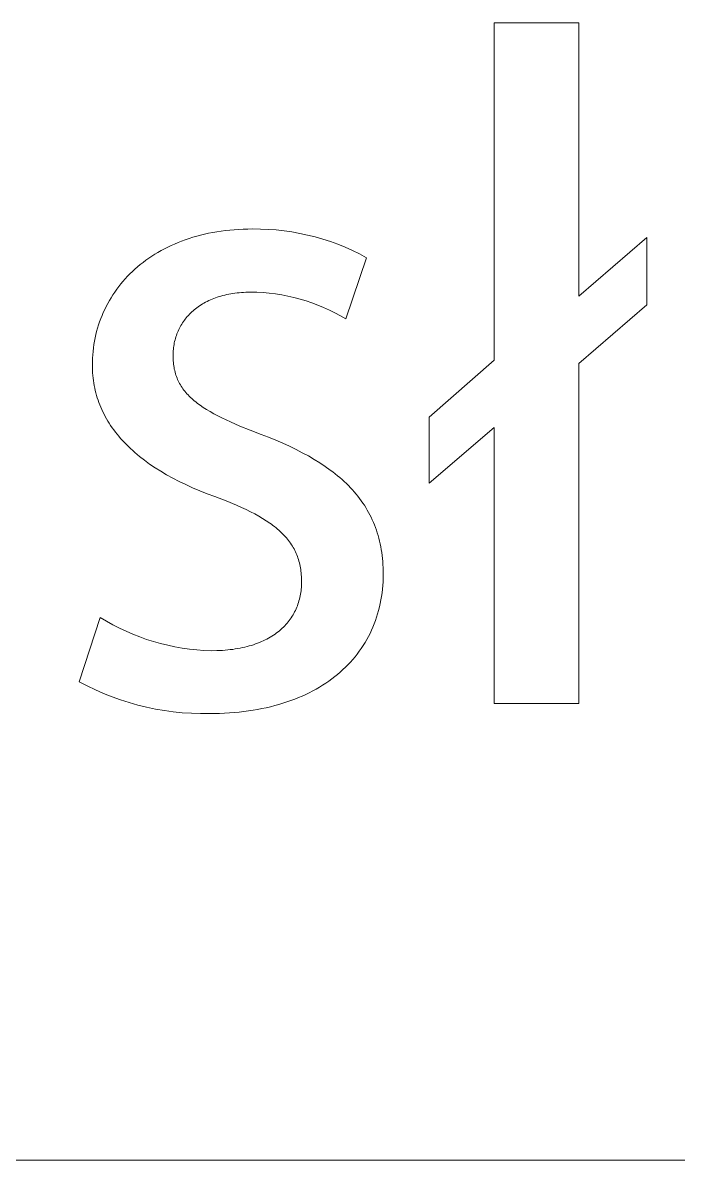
# Model space of a CAD drawing. Header units: millimetres. Extents: x 1422 to 6060, y -58 to 3182.
# Drawn here: x 5181.1 to 5212.9, y -57.9 to -2.9 of the extents above; entities that cross this region are included whole.
import ezdxf

# ---------------------------------------------------------------- set-up
doc = ezdxf.new("R2010")
doc.units = ezdxf.units.MM
doc.header["$MEASUREMENT"] = 0
doc.layers.add('Domyślny', color=7, linetype='Continuous', true_color=0x000000)

msp = doc.modelspace()

# ---------------------------------------------------------------- linework, layer by layer
at = {"layer": 'Domyślny', "color": 18, "lineweight": 15, "true_color": 0x000000}
for p, q in [((5203.964, -19.2), (5203.964, -2.862)), ((5203.964, -2.862), (5208.057, -2.862)), ((5208.057, -2.862), (5208.057, -16.096)), ((5189.367, -13.249), (5189.554, -13.195)), ((5189.554, -13.195), (5189.744, -13.144)), ((5189.744, -13.144), (5189.936, -13.098)), ((5189.936, -13.098), (5190.132, -13.055)), ((5190.132, -13.055), (5190.331, -13.016)), ((5190.331, -13.016), (5190.533, -12.981)), ((5190.533, -12.981), (5190.738, -12.949)), ((5190.738, -12.949), (5190.946, -12.922)), ((5190.946, -12.922), (5191.157, -12.899)), ((5191.157, -12.899), (5191.37, -12.88)), ((5191.37, -12.88), (5191.587, -12.865)), ((5191.587, -12.865), (5191.806, -12.854)), ((5191.806, -12.854), (5192.029, -12.848)), ((5192.029, -12.848), (5192.254, -12.845)), ((5192.254, -12.845), (5192.638, -12.848)), ((5192.638, -12.848), (5193.022, -12.863)), ((5193.022, -12.863), (5193.405, -12.892)), ((5193.405, -12.892), (5193.787, -12.934)), ((5193.787, -12.934), (5194.167, -12.989)), ((5194.167, -12.989), (5194.546, -13.057)), ((5194.546, -13.057), (5194.921, -13.138)), ((5194.921, -13.138), (5195.294, -13.231)), ((5187.989, -13.807), (5188.15, -13.725)), ((5188.15, -13.725), (5188.314, -13.647)), ((5188.314, -13.647), (5188.482, -13.572)), ((5188.482, -13.572), (5188.652, -13.5)), ((5188.652, -13.5), (5188.826, -13.432)), ((5188.826, -13.432), (5189.003, -13.368)), ((5189.003, -13.368), (5189.184, -13.306)), ((5189.184, -13.306), (5189.367, -13.249)), ((5195.294, -13.231), (5195.663, -13.338)), ((5195.663, -13.338), (5196.028, -13.457)), ((5196.028, -13.457), (5196.39, -13.588)), ((5196.39, -13.588), (5196.746, -13.732)), ((5196.746, -13.732), (5197.097, -13.888)), ((5208.057, -16.096), (5211.346, -13.255)), ((5211.346, -13.255), (5211.346, -16.513)), ((5187.093, -14.36), (5187.234, -14.261)), ((5187.234, -14.261), (5187.378, -14.164)), ((5187.378, -14.164), (5187.526, -14.07)), ((5187.526, -14.07), (5187.677, -13.979)), ((5187.677, -13.979), (5187.831, -13.891)), ((5187.831, -13.891), (5187.989, -13.807)), ((5197.782, -14.235), (5196.779, -17.2)), ((5197.097, -13.888), (5197.443, -14.056)), ((5197.443, -14.056), (5197.782, -14.235)), ((5186.442, -14.901), (5186.565, -14.787)), ((5186.565, -14.787), (5186.692, -14.676)), ((5186.692, -14.676), (5186.822, -14.568)), ((5186.822, -14.568), (5186.956, -14.463)), ((5186.956, -14.463), (5187.093, -14.36)), ((5185.879, -15.506), (5185.985, -15.38)), ((5185.985, -15.38), (5186.093, -15.257)), ((5186.093, -15.257), (5186.206, -15.136)), ((5186.206, -15.136), (5186.322, -15.017)), ((5186.322, -15.017), (5186.442, -14.901)), ((5185.495, -16.033), (5185.586, -15.898)), ((5185.586, -15.898), (5185.68, -15.765)), ((5185.68, -15.765), (5185.778, -15.635)), ((5185.778, -15.635), (5185.879, -15.506)), ((5191.304, -15.966), (5191.204, -15.982)), ((5191.405, -15.952), (5191.304, -15.966)), ((5191.508, -15.939), (5191.405, -15.952)), ((5191.613, -15.928), (5191.508, -15.939)), ((5191.72, -15.919), (5191.613, -15.928)), ((5191.828, -15.912), (5191.72, -15.919)), ((5191.937, -15.907), (5191.828, -15.912)), ((5192.048, -15.904), (5191.937, -15.907)), ((5192.161, -15.903), (5192.048, -15.904)), ((5192.465, -15.909), (5192.161, -15.903)), ((5192.768, -15.924), (5192.465, -15.909)), ((5193.07, -15.951), (5192.768, -15.924)), ((5193.371, -15.987), (5193.07, -15.951)), ((5185.172, -16.593), (5185.247, -16.45)), ((5185.247, -16.45), (5185.326, -16.309)), ((5185.326, -16.309), (5185.409, -16.17)), ((5185.409, -16.17), (5185.495, -16.033)), ((5189.765, -16.518), (5189.695, -16.563)), ((5189.836, -16.474), (5189.765, -16.518)), ((5189.908, -16.432), (5189.836, -16.474)), ((5189.983, -16.391), (5189.908, -16.432)), ((5190.059, -16.351), (5189.983, -16.391)), ((5190.137, -16.313), (5190.059, -16.351)), ((5190.217, -16.277), (5190.137, -16.313)), ((5190.298, -16.242), (5190.217, -16.277)), ((5190.381, -16.208), (5190.298, -16.242)), ((5190.466, -16.177), (5190.381, -16.208)), ((5190.552, -16.147), (5190.466, -16.177)), ((5190.64, -16.118), (5190.552, -16.147)), ((5190.73, -16.091), (5190.64, -16.118)), ((5190.821, -16.066), (5190.73, -16.091)), ((5190.915, -16.042), (5190.821, -16.066)), ((5191.009, -16.021), (5190.915, -16.042)), ((5191.106, -16.001), (5191.009, -16.021)), ((5191.204, -15.982), (5191.106, -16.001)), ((5193.671, -16.034), (5193.371, -15.987)), ((5193.969, -16.091), (5193.671, -16.034)), ((5194.265, -16.158), (5193.969, -16.091)), ((5194.559, -16.235), (5194.265, -16.158)), ((5194.85, -16.322), (5194.559, -16.235)), ((5195.137, -16.419), (5194.85, -16.322)), ((5195.421, -16.525), (5195.137, -16.419)), ((5211.346, -16.513), (5208.057, -19.355)), ((5184.91, -17.184), (5184.97, -17.033)), ((5184.97, -17.033), (5185.033, -16.885)), ((5185.033, -16.885), (5185.101, -16.738)), ((5185.101, -16.738), (5185.172, -16.593)), ((5189.152, -17.027), (5189.1, -17.085)), ((5189.205, -16.971), (5189.152, -17.027)), ((5189.26, -16.915), (5189.205, -16.971)), ((5189.317, -16.861), (5189.26, -16.915)), ((5189.376, -16.808), (5189.317, -16.861)), ((5189.436, -16.757), (5189.376, -16.808)), ((5189.498, -16.706), (5189.436, -16.757)), ((5189.562, -16.657), (5189.498, -16.706)), ((5189.628, -16.609), (5189.562, -16.657)), ((5189.695, -16.563), (5189.628, -16.609)), ((5195.702, -16.642), (5195.421, -16.525)), ((5195.978, -16.768), (5195.702, -16.642)), ((5196.25, -16.903), (5195.978, -16.768)), ((5196.517, -17.047), (5196.25, -16.903)), ((5196.779, -17.2), (5196.517, -17.047)), ((5184.755, -17.644), (5184.803, -17.489)), ((5184.803, -17.489), (5184.854, -17.335)), ((5184.854, -17.335), (5184.91, -17.184)), ((5188.754, -17.583), (5188.719, -17.65)), ((5188.791, -17.518), (5188.754, -17.583)), ((5188.829, -17.453), (5188.791, -17.518)), ((5188.87, -17.389), (5188.829, -17.453)), ((5188.912, -17.326), (5188.87, -17.389)), ((5188.957, -17.264), (5188.912, -17.326)), ((5189.003, -17.203), (5188.957, -17.264)), ((5189.051, -17.144), (5189.003, -17.203)), ((5189.1, -17.085), (5189.051, -17.144)), ((5184.605, -18.28), (5184.636, -18.119)), ((5184.636, -18.119), (5184.672, -17.959)), ((5184.672, -17.959), (5184.711, -17.801)), ((5184.711, -17.801), (5184.755, -17.644)), ((5188.525, -18.14), (5188.505, -18.213)), ((5188.547, -18.068), (5188.525, -18.14)), ((5188.571, -17.996), (5188.547, -18.068)), ((5188.597, -17.925), (5188.571, -17.996)), ((5188.624, -17.855), (5188.597, -17.925)), ((5188.654, -17.786), (5188.624, -17.855)), ((5188.685, -17.718), (5188.654, -17.786)), ((5188.719, -17.65), (5188.685, -17.718)), ((5184.536, -18.77), (5184.555, -18.605)), ((5184.555, -18.605), (5184.578, -18.442)), ((5184.578, -18.442), (5184.605, -18.28)), ((5188.424, -18.664), (5188.417, -18.742)), ((5188.433, -18.588), (5188.424, -18.664)), ((5188.443, -18.511), (5188.433, -18.588)), ((5188.456, -18.436), (5188.443, -18.511)), ((5188.47, -18.361), (5188.456, -18.436)), ((5188.487, -18.287), (5188.47, -18.361)), ((5188.505, -18.213), (5188.487, -18.287)), ((5184.502, -19.439), (5184.504, -19.271)), ((5184.504, -19.271), (5184.51, -19.103)), ((5184.51, -19.103), (5184.521, -18.936)), ((5184.521, -18.936), (5184.536, -18.77)), ((5188.41, -18.898), (5188.409, -18.976)), ((5188.409, -18.976), (5188.41, -19.062)), ((5188.412, -18.819), (5188.41, -18.898)), ((5188.41, -19.062), (5188.412, -19.147)), ((5188.417, -18.742), (5188.412, -18.819)), ((5188.412, -19.147), (5188.417, -19.23)), ((5188.417, -19.23), (5188.424, -19.312)), ((5200.814, -21.949), (5203.964, -19.2)), ((5184.503, -19.565), (5184.502, -19.439)), ((5184.507, -19.69), (5184.503, -19.565)), ((5184.514, -19.814), (5184.507, -19.69)), ((5184.524, -19.938), (5184.514, -19.814)), ((5188.424, -19.312), (5188.433, -19.393)), ((5188.433, -19.393), (5188.444, -19.472)), ((5188.444, -19.472), (5188.457, -19.55)), ((5188.457, -19.55), (5188.471, -19.627)), ((5188.471, -19.627), (5188.488, -19.702)), ((5188.488, -19.702), (5188.507, -19.776)), ((5188.507, -19.776), (5188.528, -19.849)), ((5208.057, -19.355), (5208.057, -35.817)), ((5184.537, -20.061), (5184.524, -19.938)), ((5184.552, -20.183), (5184.537, -20.061)), ((5184.571, -20.304), (5184.552, -20.183)), ((5184.592, -20.425), (5184.571, -20.304)), ((5188.528, -19.849), (5188.551, -19.921)), ((5188.551, -19.921), (5188.575, -19.992)), ((5188.575, -19.992), (5188.602, -20.061)), ((5188.602, -20.061), (5188.631, -20.13)), ((5188.631, -20.13), (5188.662, -20.198)), ((5188.662, -20.198), (5188.695, -20.264)), ((5188.695, -20.264), (5188.73, -20.33)), ((5188.73, -20.33), (5188.767, -20.394)), ((5184.616, -20.545), (5184.592, -20.425)), ((5184.643, -20.664), (5184.616, -20.545)), ((5184.672, -20.782), (5184.643, -20.664)), ((5184.705, -20.9), (5184.672, -20.782)), ((5184.74, -21.017), (5184.705, -20.9)), ((5188.767, -20.394), (5188.806, -20.458)), ((5188.806, -20.458), (5188.847, -20.521)), ((5188.847, -20.521), (5188.891, -20.583)), ((5188.891, -20.583), (5188.936, -20.644)), ((5188.936, -20.644), (5188.984, -20.704)), ((5188.984, -20.704), (5189.033, -20.764)), ((5189.033, -20.764), (5189.085, -20.823)), ((5189.085, -20.823), (5189.139, -20.881)), ((5189.139, -20.881), (5189.194, -20.938)), ((5184.778, -21.133), (5184.74, -21.017)), ((5184.819, -21.249), (5184.778, -21.133)), ((5184.863, -21.363), (5184.819, -21.249)), ((5184.91, -21.477), (5184.863, -21.363)), ((5189.194, -20.938), (5189.253, -20.995)), ((5189.253, -20.995), (5189.313, -21.051)), ((5189.313, -21.051), (5189.375, -21.106)), ((5189.375, -21.106), (5189.439, -21.161)), ((5189.439, -21.161), (5189.506, -21.216)), ((5189.506, -21.216), (5189.575, -21.27)), ((5189.575, -21.27), (5189.646, -21.323)), ((5189.646, -21.323), (5189.719, -21.376)), ((5189.719, -21.376), (5189.871, -21.481)), ((5184.96, -21.59), (5184.91, -21.477)), ((5185.013, -21.702), (5184.96, -21.59)), ((5185.068, -21.813), (5185.013, -21.702)), ((5185.127, -21.924), (5185.068, -21.813)), ((5185.188, -22.034), (5185.127, -21.924)), ((5189.871, -21.481), (5190.033, -21.584)), ((5190.033, -21.584), (5190.203, -21.686)), ((5190.203, -21.686), (5190.382, -21.786)), ((5190.382, -21.786), (5190.57, -21.887)), ((5190.57, -21.887), (5190.767, -21.986)), ((5190.767, -21.986), (5191.188, -22.185)), ((5200.814, -25.146), (5200.814, -21.949)), ((5185.252, -22.143), (5185.188, -22.034)), ((5185.319, -22.251), (5185.252, -22.143)), ((5185.389, -22.358), (5185.319, -22.251)), ((5185.462, -22.464), (5185.389, -22.358)), ((5185.538, -22.57), (5185.462, -22.464)), ((5185.617, -22.674), (5185.538, -22.57)), ((5191.188, -22.185), (5191.645, -22.383)), ((5191.645, -22.383), (5192.139, -22.585)), ((5203.964, -22.459), (5200.814, -25.146)), ((5203.964, -35.817), (5203.964, -22.459)), ((5185.698, -22.778), (5185.617, -22.674)), ((5185.783, -22.881), (5185.698, -22.778)), ((5185.87, -22.983), (5185.783, -22.881)), ((5185.961, -23.084), (5185.87, -22.983)), ((5186.054, -23.184), (5185.961, -23.084)), ((5192.139, -22.585), (5192.671, -22.791)), ((5192.671, -22.791), (5193.032, -22.93)), ((5193.032, -22.93), (5193.381, -23.072)), ((5193.381, -23.072), (5193.72, -23.217)), ((5186.151, -23.283), (5186.054, -23.184)), ((5186.25, -23.382), (5186.151, -23.283)), ((5186.352, -23.479), (5186.25, -23.382)), ((5186.457, -23.576), (5186.352, -23.479)), ((5186.566, -23.671), (5186.457, -23.576)), ((5186.677, -23.766), (5186.566, -23.671)), ((5193.72, -23.217), (5194.047, -23.366)), ((5194.047, -23.366), (5194.363, -23.518)), ((5194.363, -23.518), (5194.668, -23.674)), ((5194.668, -23.674), (5194.961, -23.834)), ((5186.791, -23.859), (5186.677, -23.766)), ((5187.028, -24.044), (5186.791, -23.859)), ((5187.277, -24.224), (5187.028, -24.044)), ((5187.538, -24.401), (5187.277, -24.224)), ((5194.961, -23.834), (5195.243, -23.997)), ((5195.243, -23.997), (5195.514, -24.165)), ((5195.514, -24.165), (5195.774, -24.338)), ((5187.811, -24.573), (5187.538, -24.401)), ((5188.096, -24.742), (5187.811, -24.573)), ((5188.393, -24.906), (5188.096, -24.742)), ((5195.774, -24.338), (5196.022, -24.514)), ((5196.022, -24.514), (5196.142, -24.605)), ((5196.142, -24.605), (5196.259, -24.696)), ((5196.259, -24.696), (5196.373, -24.789)), ((5188.703, -25.066), (5188.393, -24.906)), ((5189.024, -25.222), (5188.703, -25.066)), ((5189.358, -25.374), (5189.024, -25.222)), ((5196.373, -24.789), (5196.485, -24.882)), ((5196.485, -24.882), (5196.593, -24.977)), ((5196.593, -24.977), (5196.699, -25.074)), ((5196.699, -25.074), (5196.802, -25.171)), ((5196.802, -25.171), (5196.902, -25.27)), ((5196.902, -25.27), (5196.999, -25.37)), ((5189.703, -25.521), (5189.358, -25.374)), ((5190.061, -25.664), (5189.703, -25.521)), ((5190.432, -25.802), (5190.061, -25.664)), ((5190.978, -26.01), (5190.432, -25.802)), ((5196.999, -25.37), (5197.093, -25.472)), ((5197.093, -25.472), (5197.185, -25.575)), ((5197.185, -25.575), (5197.273, -25.679)), ((5197.273, -25.679), (5197.359, -25.785)), ((5197.359, -25.785), (5197.442, -25.892)), ((5191.481, -26.219), (5190.978, -26.01)), ((5191.717, -26.323), (5191.481, -26.219)), ((5191.943, -26.429), (5191.717, -26.323)), ((5192.159, -26.535), (5191.943, -26.429)), ((5197.442, -25.892), (5197.522, -26.001)), ((5197.522, -26.001), (5197.599, -26.111)), ((5197.599, -26.111), (5197.673, -26.222)), ((5197.673, -26.222), (5197.744, -26.335)), ((5197.744, -26.335), (5197.813, -26.45)), ((5192.365, -26.642), (5192.159, -26.535)), ((5192.561, -26.75), (5192.365, -26.642)), ((5192.747, -26.86), (5192.561, -26.75)), ((5192.924, -26.97), (5192.747, -26.86)), ((5193.091, -27.083), (5192.924, -26.97)), ((5197.813, -26.45), (5197.878, -26.566)), ((5197.878, -26.566), (5197.941, -26.684)), ((5197.941, -26.684), (5198.001, -26.803)), ((5198.001, -26.803), (5198.057, -26.924)), ((5198.057, -26.924), (5198.111, -27.047)), ((5193.171, -27.14), (5193.091, -27.083)), ((5193.249, -27.197), (5193.171, -27.14)), ((5193.324, -27.255), (5193.249, -27.197)), ((5193.397, -27.314), (5193.324, -27.255)), ((5193.468, -27.373), (5193.397, -27.314)), ((5193.537, -27.432), (5193.468, -27.373)), ((5193.603, -27.492), (5193.537, -27.432)), ((5193.667, -27.553), (5193.603, -27.492)), ((5198.111, -27.047), (5198.163, -27.171)), ((5198.163, -27.171), (5198.211, -27.297)), ((5198.211, -27.297), (5198.256, -27.424)), ((5198.256, -27.424), (5198.298, -27.554)), ((5193.729, -27.614), (5193.667, -27.553)), ((5193.788, -27.676), (5193.729, -27.614)), ((5193.846, -27.739), (5193.788, -27.676)), ((5193.901, -27.802), (5193.846, -27.739)), ((5193.954, -27.866), (5193.901, -27.802)), ((5194.005, -27.931), (5193.954, -27.866)), ((5194.054, -27.996), (5194.005, -27.931)), ((5194.101, -28.062), (5194.054, -27.996)), ((5194.146, -28.13), (5194.101, -28.062)), ((5198.298, -27.554), (5198.338, -27.685)), ((5198.338, -27.685), (5198.374, -27.817)), ((5198.374, -27.817), (5198.408, -27.952)), ((5198.408, -27.952), (5198.439, -28.088)), ((5194.188, -28.197), (5194.146, -28.13)), ((5194.229, -28.266), (5194.188, -28.197)), ((5194.268, -28.336), (5194.229, -28.266)), ((5194.304, -28.406), (5194.268, -28.336)), ((5194.338, -28.477), (5194.304, -28.406)), ((5194.371, -28.55), (5194.338, -28.477)), ((5194.401, -28.623), (5194.371, -28.55)), ((5194.43, -28.697), (5194.401, -28.623)), ((5198.439, -28.088), (5198.467, -28.226)), ((5198.467, -28.226), (5198.492, -28.366)), ((5198.492, -28.366), (5198.514, -28.508)), ((5198.514, -28.508), (5198.533, -28.652)), ((5194.456, -28.772), (5194.43, -28.697)), ((5194.481, -28.849), (5194.456, -28.772)), ((5194.504, -28.926), (5194.481, -28.849)), ((5194.525, -29.004), (5194.504, -28.926)), ((5194.544, -29.083), (5194.525, -29.004)), ((5194.561, -29.164), (5194.544, -29.083)), ((5194.576, -29.245), (5194.561, -29.164)), ((5198.533, -28.652), (5198.549, -28.798)), ((5198.549, -28.798), (5198.562, -28.945)), ((5198.562, -28.945), (5198.572, -29.094)), ((5198.572, -29.094), (5198.58, -29.246)), ((5194.589, -29.328), (5194.576, -29.245)), ((5194.601, -29.412), (5194.589, -29.328)), ((5194.61, -29.497), (5194.601, -29.412)), ((5194.618, -29.583), (5194.61, -29.497)), ((5194.624, -29.671), (5194.618, -29.583)), ((5194.629, -29.759), (5194.624, -29.671)), ((5198.58, -29.246), (5198.584, -29.399)), ((5198.585, -29.555), (5198.583, -29.738)), ((5198.584, -29.399), (5198.585, -29.555)), ((5194.607, -30.364), (5194.616, -30.281)), ((5194.616, -30.281), (5194.623, -30.197)), ((5194.623, -30.197), (5194.628, -30.112)), ((5194.628, -30.112), (5194.631, -30.027)), ((5194.631, -29.849), (5194.629, -29.759)), ((5194.632, -29.941), (5194.631, -29.849)), ((5194.631, -30.027), (5194.632, -29.941)), ((5198.549, -30.279), (5198.529, -30.456)), ((5198.565, -30.101), (5198.549, -30.279)), ((5198.576, -29.92), (5198.565, -30.101)), ((5198.583, -29.738), (5198.576, -29.92)), ((5194.508, -30.851), (5194.53, -30.772)), ((5194.53, -30.772), (5194.549, -30.692)), ((5194.549, -30.692), (5194.567, -30.611)), ((5194.567, -30.611), (5194.582, -30.529)), ((5194.582, -30.529), (5194.595, -30.447)), ((5194.595, -30.447), (5194.607, -30.364)), ((5198.476, -30.804), (5198.442, -30.975)), ((5198.505, -30.631), (5198.476, -30.804)), ((5198.529, -30.456), (5198.505, -30.631)), ((5194.259, -31.454), (5194.298, -31.382)), ((5194.298, -31.382), (5194.334, -31.309)), ((5194.334, -31.309), (5194.368, -31.235)), ((5194.368, -31.235), (5194.4, -31.16)), ((5194.4, -31.16), (5194.43, -31.084)), ((5194.43, -31.084), (5194.458, -31.007)), ((5194.458, -31.007), (5194.484, -30.929)), ((5194.484, -30.929), (5194.508, -30.851)), ((5198.363, -31.312), (5198.316, -31.477)), ((5198.405, -31.144), (5198.363, -31.312)), ((5198.442, -30.975), (5198.405, -31.144)), ((5183.868, -34.759), (5184.888, -31.655)), ((5184.888, -31.655), (5185.192, -31.837)), ((5185.192, -31.837), (5185.502, -32.009)), ((5193.875, -31.992), (5193.93, -31.929)), ((5193.93, -31.929), (5193.984, -31.864)), ((5193.984, -31.864), (5194.035, -31.799)), ((5194.035, -31.799), (5194.084, -31.732)), ((5194.084, -31.732), (5194.131, -31.664)), ((5194.131, -31.664), (5194.176, -31.595)), ((5194.176, -31.595), (5194.219, -31.525)), ((5194.219, -31.525), (5194.259, -31.454)), ((5198.21, -31.801), (5198.151, -31.959)), ((5198.265, -31.64), (5198.21, -31.801)), ((5198.316, -31.477), (5198.265, -31.64)), ((5185.502, -32.009), (5185.818, -32.171)), ((5185.818, -32.171), (5186.139, -32.322)), ((5186.139, -32.322), (5186.465, -32.462)), ((5186.465, -32.462), (5186.795, -32.591)), ((5193.277, -32.504), (5193.352, -32.453)), ((5193.352, -32.453), (5193.425, -32.4)), ((5193.425, -32.4), (5193.496, -32.346)), ((5193.496, -32.346), (5193.565, -32.29)), ((5193.565, -32.29), (5193.631, -32.233)), ((5193.631, -32.233), (5193.695, -32.175)), ((5193.695, -32.175), (5193.757, -32.115)), ((5193.757, -32.115), (5193.817, -32.054)), ((5193.817, -32.054), (5193.875, -31.992)), ((5197.948, -32.422), (5197.871, -32.572)), ((5198.02, -32.27), (5197.948, -32.422)), ((5198.087, -32.116), (5198.02, -32.27)), ((5198.151, -31.959), (5198.087, -32.116)), ((5186.795, -32.591), (5187.129, -32.71)), ((5187.129, -32.71), (5187.467, -32.817)), ((5187.467, -32.817), (5187.809, -32.913)), ((5187.809, -32.913), (5188.153, -32.997)), ((5188.153, -32.997), (5188.5, -33.07)), ((5191.991, -33.06), (5192.098, -33.031)), ((5192.098, -33.031), (5192.202, -33.001)), ((5192.202, -33.001), (5192.304, -32.968)), ((5192.304, -32.968), (5192.404, -32.934)), ((5192.404, -32.934), (5192.501, -32.898)), ((5192.501, -32.898), (5192.596, -32.861)), ((5192.596, -32.861), (5192.689, -32.822)), ((5192.689, -32.822), (5192.78, -32.781)), ((5192.78, -32.781), (5192.868, -32.739)), ((5192.868, -32.739), (5192.954, -32.695)), ((5192.954, -32.695), (5193.038, -32.649)), ((5193.038, -32.649), (5193.12, -32.602)), ((5193.12, -32.602), (5193.2, -32.554)), ((5193.2, -32.554), (5193.277, -32.504)), ((5197.618, -33.007), (5197.525, -33.148)), ((5197.707, -32.865), (5197.618, -33.007)), ((5197.791, -32.72), (5197.707, -32.865)), ((5197.871, -32.572), (5197.791, -32.72)), ((5188.5, -33.07), (5188.85, -33.132)), ((5188.85, -33.132), (5189.201, -33.182)), ((5189.201, -33.182), (5189.554, -33.22)), ((5189.554, -33.22), (5189.907, -33.246)), ((5189.907, -33.246), (5190.262, -33.261)), ((5190.262, -33.261), (5190.537, -33.257)), ((5190.537, -33.257), (5190.802, -33.244)), ((5190.802, -33.244), (5191.058, -33.223)), ((5191.058, -33.223), (5191.183, -33.209)), ((5191.183, -33.209), (5191.305, -33.194)), ((5191.305, -33.194), (5191.425, -33.176)), ((5191.425, -33.176), (5191.543, -33.157)), ((5191.543, -33.157), (5191.659, -33.135)), ((5191.659, -33.135), (5191.772, -33.112)), ((5191.772, -33.112), (5191.883, -33.087)), ((5191.883, -33.087), (5191.991, -33.06)), ((5197.222, -33.553), (5197.113, -33.683)), ((5197.327, -33.42), (5197.222, -33.553)), ((5197.428, -33.285), (5197.327, -33.42)), ((5197.525, -33.148), (5197.428, -33.285)), ((5196.762, -34.057), (5196.637, -34.176)), ((5196.883, -33.935), (5196.762, -34.057)), ((5197, -33.81), (5196.883, -33.935)), ((5197.113, -33.683), (5197, -33.81)), ((5196.098, -34.624), (5195.953, -34.729)), ((5196.238, -34.516), (5196.098, -34.624)), ((5196.375, -34.406), (5196.238, -34.516)), ((5196.508, -34.292), (5196.375, -34.406)), ((5196.637, -34.176), (5196.508, -34.292)), ((5184.256, -34.962), (5183.868, -34.759)), ((5184.65, -35.152), (5184.256, -34.962)), ((5185.05, -35.328), (5184.65, -35.152)), ((5195.173, -35.206), (5195.006, -35.292)), ((5195.337, -35.117), (5195.173, -35.206)), ((5195.497, -35.024), (5195.337, -35.117)), ((5195.653, -34.929), (5195.497, -35.024)), ((5195.805, -34.83), (5195.653, -34.929)), ((5195.953, -34.729), (5195.805, -34.83)), ((5185.456, -35.49), (5185.05, -35.328)), ((5185.868, -35.638), (5185.456, -35.49)), ((5186.285, -35.771), (5185.868, -35.638)), ((5186.706, -35.89), (5186.285, -35.771)), ((5193.925, -35.74), (5193.732, -35.802)), ((5194.114, -35.674), (5193.925, -35.74)), ((5194.3, -35.604), (5194.114, -35.674)), ((5194.482, -35.531), (5194.3, -35.604)), ((5194.66, -35.455), (5194.482, -35.531)), ((5194.835, -35.375), (5194.66, -35.455)), ((5195.006, -35.292), (5194.835, -35.375)), ((5187.13, -35.994), (5186.706, -35.89)), ((5187.559, -36.084), (5187.13, -35.994)), ((5187.99, -36.158), (5187.559, -36.084)), ((5188.423, -36.217), (5187.99, -36.158)), ((5188.858, -36.262), (5188.423, -36.217)), ((5189.295, -36.291), (5188.858, -36.262)), ((5189.732, -36.304), (5189.295, -36.291)), ((5190.169, -36.303), (5189.732, -36.304)), ((5190.662, -36.295), (5190.169, -36.303)), ((5191.142, -36.271), (5190.662, -36.295)), ((5191.376, -36.252), (5191.142, -36.271)), ((5191.608, -36.23), (5191.376, -36.252)), ((5191.836, -36.204), (5191.608, -36.23)), ((5192.06, -36.175), (5191.836, -36.204)), ((5192.282, -36.141), (5192.06, -36.175)), ((5192.499, -36.104), (5192.282, -36.141)), ((5192.713, -36.063), (5192.499, -36.104)), ((5192.924, -36.018), (5192.713, -36.063)), ((5193.131, -35.969), (5192.924, -36.018)), ((5193.335, -35.917), (5193.131, -35.969)), ((5193.535, -35.862), (5193.335, -35.917)), ((5193.732, -35.802), (5193.535, -35.862)), ((5208.057, -35.817), (5203.964, -35.817)), ((6055.346, -57.926), (1422.194, -57.926)), ((6055.346, -57.926), (4307.177, -57.926))]:
    msp.add_line(p, q, dxfattribs=at)

doc.saveas('drawing.dxf')
